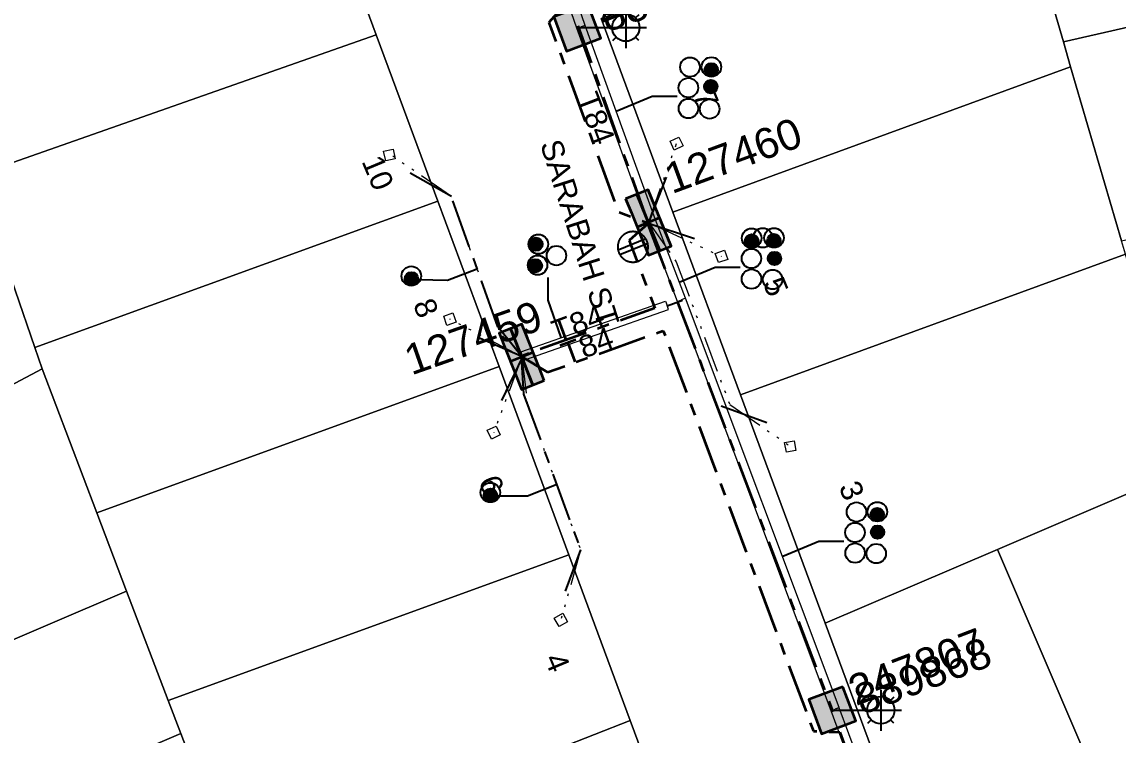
# Model space of a CAD drawing. Header units: metres. Extents: x 308278 to 310511, y 6271134 to 6272874.
# Drawn here: x 309338.6 to 309428.7, y 6272053.2 to 6272111.8 of the extents above; entities that cross this region are included whole.
import ezdxf
from ezdxf.enums import TextEntityAlignment as Align

# ---------------------------------------------------------------- set-up
doc = ezdxf.new("R2010")
doc.units = ezdxf.units.M
doc.set_wipeout_variables(frame=1)
for name, pattern in [('Cable Exist UG', [7, 4, -1, 1, -1]), ('DOT', [6.35, 0, -6.35]), ('PHANTOMX2', [6.6, 3, -0.75, 0.2, -0.75, 0.2, -0.75, 0.2, -0.75])]:
    doc.linetypes.add(name, pattern=pattern)
doc.layers.get('0').update_dxf_attribs({"color": 6})
for name, color, linetype, lineweight in [('_User Miscellaneous1', 30, 'Continuous', 13), ('_User_LV_Exist', 5, 'Continuous', 35), ('_User_SL_Exist', 4, 'Continuous', 35), ('Cadastre Land Parcels_SP_EXT', 118, 'Continuous', 15), ('Cadastre Roads_SP_EXT', 218, 'Continuous', 15), ('Mains_LV_EXT', 163, 'Continuous', 25), ('Mains_LV_SL_EXT', 135, 'Continuous', 25), ('Services_SP_EXT', 42, 'PHANTOMX2', 20)]:
    doc.layers.add(name, color=color, linetype=linetype, lineweight=lineweight)
for name, color, linetype in [('Duct_SP_EXT', 30, 'Continuous'), ('Equip_LV_EXT', 7, 'Continuous'), ('Equip_SP_SL_EXT', 7, 'Continuous'), ('SupportsUG_SP_LV_EXT', 7, 'Continuous'), ('SupportsUG_SP_LV_SL_EXT', 7, 'Continuous'), ('Trench_SP_EXT', 7, 'Continuous')]:
    doc.layers.add(name, color=color, linetype=linetype)
doc.styles.add('COLUMN_LABEL', font='arial.ttf', dxfattribs={"height": 2})
doc.styles.add('iecARIAL', font='arial.ttf', dxfattribs={"height": 2})
doc.styles.add('POLE_LABEL', font='arial.ttf', dxfattribs={"height": 2})
doc.styles.add('SL_LABEL', font='arial.ttf', dxfattribs={"height": 2})
doc.styles.get("Standard").update_dxf_attribs({"font": 'arial.ttf'})

# ---------------------------------------------------------------- blocks, each defined once
blk = doc.blocks.new('COLUMN_EXT')
blk.add_hatch(color=256).paths.add_polyline_path([(1.5, -1.5), (1.5, 1.5), (-1.5, 1.5), (-1.5, -1.5)])
blk.add_lwpolyline([(1.5, 1.5), (-1.5, 1.5), (-1.5, -1.5), (1.5, -1.5)], close=True)
at = {"flags": 9}
for tag, p in [('SUBURB', (-1.813, 1.8)), ('NOTES', (-1.813, 2)), ('STREETNAME', (-1.813, 1.6)), ('LOCATION', (-1.813, 1.4)), ('LEGEND', (-1.813, 1.2)), ('USAGE', (-1.813, 1)), ('STATE', (-1.813, 0.8)), ('COLUMN_TYPE', (-1.813, 0.4)), ('OWNED_BY', (-1.813, 0.6))]:
    blk.add_attdef(tag, text='', height=0.2, rotation=180, dxfattribs=at).set_placement(p, align=Align.MIDDLE_LEFT)
at = {"flags": 1}
blk.add_attdef('Z', (-1.813, 2.351), '', height=0.2, rotation=180, dxfattribs=at)
at = {"flags": 9}
for tag, style, p in [('STRUCTURE_PLANT_NUMBER', 'POLE_LABEL', (-1.813, -0.031)), ('STREET_CODE', 'COLUMN_LABEL', (-1.813, 0.2))]:
    blk.add_attdef(tag, text='', height=0.2, rotation=180, dxfattribs=dict(at, style=style)).set_placement(p, align=Align.MIDDLE_LEFT)
at = {"style": 'COLUMN_LABEL', "width": 0.9, "flags": 8}
blk.add_attdef('ASSET_NUM', text='', height=2, rotation=270, dxfattribs=at).set_placement((2, -4), align=Align.MIDDLE_LEFT)
blk = doc.blocks.new('PILLAR_EXT')
blk.add_hatch(color=256).paths.add_polyline_path([(-2.5, 1), (-2.5, -1), (2.5, -1), (2.5, 1)])
for p, q in [((0, 1), (0, -1)), ((-2.5, 0), (2.5, 0))]:
    blk.add_line(p, q)
at = {"ltscale": 10}
blk.add_line((2.5, 0), (-2.5, 0), dxfattribs=at)
blk.add_lwpolyline([(-2.5, -1), (-1.25, -1), (1.25, -1), (2.5, -1), (2.5, 1), (-2.5, 1)], close=True)
at = {"width": 0.9, "flags": 8}
blk.add_attdef('ASSET_NUM', text='', height=2, rotation=90, dxfattribs=at).set_placement((-2, 4), align=Align.MIDDLE_LEFT)
for tag, p, flags in [('OWNED_BY', (0, -0.2), 9), ('STATE', (0, -0.4), 9), ('SUPPORT_TYPE', (0, -0.6), 9), ('USAGE', (0, -0.8), 9), ('LEGEND', (0, -1), 9), ('STREETNAME', (0, -1.8), 9), ('SUBURB', (0, -2), 1), ('LOCATION', (0, -1.2), 9), ('NOTES', (0, -1.4), 9), ('PARENT', (0, -1.6), 9)]:
    blk.add_attdef(tag, p, '', height=0.2, dxfattribs=dict(flags=flags))
blk = doc.blocks.new('DUCT_EXT')
blk.add_circle((0, 0.8), 0.8)
at = {"flags": 1}
blk.add_attdef('Z', (0, 0), '', height=0.2, dxfattribs=at)
at = {"flags": 9}
for tag, p in [('DUCT_CODE', (0, 0)), ('XSECT_TYPE', (0, -0.2)), ('STATE', (0, -0.6)), ('FB_REFERENCE', (0, -0.4)), ('NOTES', (0, -0.8))]:
    blk.add_attdef(tag, text='', height=0.2, dxfattribs=at).set_placement(p, align=Align.MIDDLE_LEFT)
blk = doc.blocks.new('*U479')
at = {"transparency": 33554687, "flags": 9}
for tag, p in [('LRATECODE', (-7.4, 0)), ('LOUTREACHVOCAB', (-7.2, 0)), ('LOUTREACH', (-7, 0)), ('LANTNUMBER', (-6.6, 0)), ('LNEW', (-6.4, 0)), ('LMASTVOCAB', (-6.2, 0)), ('LMAST', (-6, 0)), ('LLAMPVOCAB', (-5.8, 0)), ('LLAMP', (-5.6, 0)), ('LEXIST', (-5.4, 0)), ('LCHARGE3PERCENT', (-5.2, 0)), ('LCHARGE3', (-5, 0)), ('LCHARGE2PERCENT', (-4.8, 0)), ('LCHARGE2', (-4.6, 0)), ('LCHARGE1PERCENT', (-4.4, 0)), ('LCHARGE1', (-4.2, 0)), ('LCATEGORY', (-4, 0)), ('LBRACKETVOCAB', (-3.8, 0)), ('LBRACKET', (-3.6, 0)), ('LKINGHEIGHT', (-3.4, 0)), ('CREPLACE', (-3.2, 0)), ('CREMOVE', (-3, 0)), ('CNUMBER', (-2.8, 0)), ('CNEW', (-2.6, 0)), ('CEXIST', (-2.4, 0)), ('USAGE', (-2.2, 0)), ('STATE', (-2, 0)), ('OWNED_BY', (-1.8, 0)), ('ORIENTATION', (-1.6, 0)), ('OPERATING_VOLTAGE', (-1.4, 0)), ('NO_PHASES', (-1.2, 0)), ('LANTERN_TYPE', (-1, 0)), ('LANTERN_PURPOSE', (-0.8, 0)), ('CONTROL_TYPE', (-0.6, 0)), ('CONSTRUCTED_VOLTAGE', (-0.4, 0))]:
    blk.add_attdef(tag, text='', height=0.001, rotation=270, dxfattribs=at).set_placement(p, align=Align.MIDDLE_LEFT)
at = {"transparency": 33554687, "style": 'SL_LABEL', "flags": 9}
blk.add_attdef('STREET_CODE', text='', height=0.001, rotation=270, dxfattribs=at).set_placement((0.001, 0), align=Align.MIDDLE_LEFT)
at = {"transparency": 33554687, "flags": 1}
blk.add_attdef('Z', (0, 0), '', height=0.001, rotation=270, dxfattribs=at)
at = {"transparency": 33554687, "width": 0.9}
blk.add_attdef('LNUMBER', text='', height=1, dxfattribs=at).set_placement((7, -1), align=Align.MIDDLE_LEFT)
at = {"transparency": 33554687, "flags": 9}
for tag, p in [('LREMOVE', (0, -7.6)), ('LREPLACE', (0, -7.8)), ('LTYPE', (0, -8)), ('LTYPEVOCAB', (0, -8.2)), ('LEGEND', (0, -8.4)), ('SUBURB', (0, -8.6)), ('STREETNAME', (0, -8.8)), ('LOCATION', (0, -9)), ('NOTES', (0, -9.2)), ('MAINTAINED_BY', (0, -9.863))]:
    blk.add_attdef(tag, text='', height=0.001, dxfattribs=at).set_placement(p, align=Align.MIDDLE_LEFT)
blk.add_attdef('OPERATED_BY', (0, -9.607), '', height=0.001, dxfattribs=at)
at = {"linetype": 'DOT', "transparency": 33554687}
blk.add_wipeout([(5.688, 0), (5.061, -1.061), (4, -1.688), (2.939, -1.061), (2.313, 0), (2.939, 1.061), (4, 1.687), (5.061, 1.061)], dxfattribs=at)
at = {"transparency": 33554687}
for p, q in [((2.939, 1.061), (3.205, 0.795)), ((4, 1.687), (4, 0)), ((5.061, 1.061), (4.795, 0.795)), ((0, 0), (4, 0)), ((2.939, -1.061), (3.205, -0.795)), ((4, 0), (5.688, 0)), ((4, 0), (4, -1.688)), ((5.061, -1.061), (4.795, -0.795))]:
    blk.add_line(p, q, dxfattribs=at)
blk.add_circle((4, 0), 1.125, dxfattribs=at)
blk = doc.blocks.new('CCP_EXT')
at = {"flags": 9}
for tag, p in [('STATE', (0, -1.8)), ('USAGE', (0, -1.2)), ('LEGEND', (0, -1.4)), ('LIFE_SUPPORT', (0, -1.6)), ('NOTES', (0, -2))]:
    blk.add_attdef(tag, text='', height=0.2, dxfattribs=at).set_placement(p, align=Align.MIDDLE_LEFT)
at = {"transparency": 33554687}
blk.add_wipeout([(0, 0.566), (0.566, 0), (0, -0.566), (-0.566, 0)], dxfattribs=at)
blk.add_lwpolyline([(-0.566, 0), (0, 0.566), (0.566, 0), (0, -0.566), (-0.566, 0)])
at = {"flags": 1}
blk.add_attdef('Z', (0, 0), '', height=0.2, dxfattribs=at)
at = {"flags": 9}
for tag, p in [('CCP_TYPE', (0, 0)), ('OPERATING_VOLTAGE', (0, -0.6)), ('ORIENTATION', (0, -0.8)), ('OWNED_BY', (0, -1)), ('CONSTRUCTED_VOLTAGE', (0, -0.2)), ('NO_PHASES', (0, -0.4))]:
    blk.add_attdef(tag, text='', height=0.2, dxfattribs=at).set_placement(p, align=Align.MIDDLE_LEFT)
blk = doc.blocks.new('LV_UG_LINKS_CLOSED_EXT')
at = {"layer": 'Equip_LV_EXT'}
for tag, flags, p in [('ACTUAL_STATUS', 9, (3, -2)), ('OPERATING_VOLTAGE', 9, (3, -2.6)), ('ORIENTATION', 9, (3, -2.8)), ('CONSTRUCTED_VOLTAGE', 9, (3, -2.2)), ('NO_PHASES', 9, (3, -2.4)), ('STATE', 9, (3, -3)), ('SWITCH_TYPE', 9, (3, -3.2)), ('USAGE', 9, (3, -3.4)), ('NOTES', 9, (3, -3.6)), ('TYPE', 9, (3, -4.6)), ('OWNED_BY', 9, (3, -3.8)), ('OPERATED_BY', 9, (3, -4)), ('MAINTAINED_BY', 9, (3, -4.2)), ('NUMBER_OF_PHASES', 9, (3, -4.4)), ('Z', 1, (3, -4.8))]:
    blk.add_attdef(tag, text='', height=0.2, dxfattribs=dict(at, flags=flags)).set_placement(p, align=Align.MIDDLE_LEFT)
at = {"transparency": 33554687}
blk.add_wipeout([(4, 1.25), (3.969, 1.25), (3.939, 1.248), (3.908, 1.247), (3.877, 1.244), (3.847, 1.241), (3.817, 1.236), (3.786, 1.232), (3.756, 1.226), (3.726, 1.22), (3.696, 1.213), (3.667, 1.205), (3.637, 1.196), (3.608, 1.187), (3.579, 1.177), (3.55, 1.166), (3.522, 1.155), (3.493, 1.143), (3.466, 1.13), (3.438, 1.117), (3.411, 1.102), (3.384, 1.088), (3.357, 1.072), (3.331, 1.056), (3.306, 1.039), (3.28, 1.022), (3.255, 1.004), (3.231, 0.985), (3.207, 0.966), (3.184, 0.947), (3.161, 0.926), (3.138, 0.905), (3.116, 0.884), (3.095, 0.862), (3.074, 0.839), (3.053, 0.816), (3.034, 0.793), (3.015, 0.769), (2.996, 0.745), (2.978, 0.72), (2.961, 0.694), (2.944, 0.669), (2.928, 0.643), (2.912, 0.616), (2.898, 0.589), (2.883, 0.562), (2.87, 0.534), (2.857, 0.507), (2.845, 0.478), (2.834, 0.45), (2.823, 0.421), (2.813, 0.392), (2.804, 0.363), (2.795, 0.333), (2.787, 0.304), (2.78, 0.274), (2.774, 0.244), (2.768, 0.214), (2.764, 0.183), (2.759, 0.153), (2.756, 0.123), (2.753, 0.092), (2.752, 0.061), (2.75, 0.031), (2.75, 0), (2.75, -0.031), (2.752, -0.061), (2.753, -0.092), (2.756, -0.123), (2.759, -0.153), (2.764, -0.183), (2.768, -0.214), (2.774, -0.244), (2.78, -0.274), (2.787, -0.304), (2.795, -0.333), (2.804, -0.363), (2.813, -0.392), (2.823, -0.421), (2.834, -0.45), (2.845, -0.478), (2.857, -0.507), (2.87, -0.534), (2.883, -0.562), (2.898, -0.589), (2.912, -0.616), (2.928, -0.643), (2.944, -0.669), (2.961, -0.694), (2.978, -0.72), (2.996, -0.745), (3.015, -0.769), (3.034, -0.793), (3.053, -0.816), (3.074, -0.839), (3.095, -0.862), (3.116, -0.884), (3.138, -0.905), (3.161, -0.926), (3.184, -0.947), (3.207, -0.966), (3.231, -0.985), (3.255, -1.004), (3.28, -1.022), (3.306, -1.039), (3.331, -1.056), (3.357, -1.072), (3.384, -1.088), (3.411, -1.102), (3.438, -1.117), (3.466, -1.13), (3.493, -1.143), (3.522, -1.155), (3.55, -1.166), (3.579, -1.177), (3.608, -1.187), (3.637, -1.196), (3.667, -1.205), (3.696, -1.213), (3.726, -1.22), (3.756, -1.226), (3.786, -1.232), (3.817, -1.236), (3.847, -1.241), (3.877, -1.244), (3.908, -1.247), (3.939, -1.248), (3.969, -1.25), (4, -1.25), (4.031, -1.25), (4.061, -1.248), (4.092, -1.247), (4.123, -1.244), (4.153, -1.241), (4.183, -1.236), (4.214, -1.232), (4.244, -1.226), (4.274, -1.22), (4.304, -1.213), (4.333, -1.205), (4.363, -1.196), (4.392, -1.187), (4.421, -1.177), (4.45, -1.166), (4.478, -1.155), (4.507, -1.143), (4.534, -1.13), (4.562, -1.117), (4.589, -1.102), (4.616, -1.088), (4.643, -1.072), (4.669, -1.056), (4.694, -1.039), (4.72, -1.022), (4.745, -1.004), (4.769, -0.985), (4.793, -0.966), (4.816, -0.947), (4.839, -0.926), (4.862, -0.905), (4.884, -0.884), (4.905, -0.862), (4.926, -0.839), (4.947, -0.816), (4.966, -0.793), (4.985, -0.769), (5.004, -0.745), (5.022, -0.72), (5.039, -0.694), (5.056, -0.669), (5.072, -0.643), (5.088, -0.616), (5.102, -0.589), (5.117, -0.562), (5.13, -0.534), (5.143, -0.507), (5.155, -0.478), (5.166, -0.45), (5.177, -0.421), (5.187, -0.392), (5.196, -0.363), (5.205, -0.333), (5.213, -0.304), (5.22, -0.274), (5.226, -0.244), (5.232, -0.214), (5.236, -0.183), (5.241, -0.153), (5.244, -0.123), (5.247, -0.092), (5.248, -0.061), (5.25, -0.031), (5.25, 0), (5.25, 0.031), (5.248, 0.061), (5.247, 0.092), (5.244, 0.123), (5.241, 0.153), (5.236, 0.183), (5.232, 0.214), (5.226, 0.244), (5.22, 0.274), (5.213, 0.304), (5.205, 0.333), (5.196, 0.363), (5.187, 0.392), (5.177, 0.421), (5.166, 0.45), (5.155, 0.478), (5.143, 0.507), (5.13, 0.534), (5.117, 0.562), (5.102, 0.589), (5.088, 0.616), (5.072, 0.643), (5.056, 0.669), (5.039, 0.694), (5.022, 0.72), (5.004, 0.745), (4.985, 0.769), (4.966, 0.793), (4.947, 0.816), (4.926, 0.839), (4.905, 0.862), (4.884, 0.884), (4.862, 0.905), (4.839, 0.926), (4.816, 0.947), (4.793, 0.966), (4.769, 0.985), (4.745, 1.004), (4.72, 1.022), (4.694, 1.039), (4.669, 1.056), (4.643, 1.072), (4.616, 1.088), (4.589, 1.102), (4.562, 1.117), (4.534, 1.13), (4.507, 1.143), (4.478, 1.155), (4.45, 1.166), (4.421, 1.177), (4.392, 1.187), (4.363, 1.196), (4.333, 1.205), (4.304, 1.213), (4.274, 1.22), (4.244, 1.226), (4.214, 1.232), (4.183, 1.236), (4.153, 1.241), (4.123, 1.244), (4.092, 1.247), (4.061, 1.248), (4.031, 1.25)], dxfattribs=at).dxf.layer = 'Equip_LV_EXT'
at = {"layer": 'Equip_LV_EXT'}
for p, q in [((3.792, 1.232), (3.792, -1.232)), ((4.208, 1.232), (4.208, -1.232))]:
    blk.add_line(p, q, dxfattribs=at)
at = {"layer": 'Equip_LV_EXT', "flags": 128}
blk.add_lwpolyline([(4, 1.25), (3.969, 1.25), (3.939, 1.248), (3.908, 1.247), (3.877, 1.244), (3.847, 1.241), (3.817, 1.236), (3.786, 1.232), (3.756, 1.226), (3.726, 1.22), (3.696, 1.213), (3.667, 1.205), (3.637, 1.196), (3.608, 1.187), (3.579, 1.177), (3.55, 1.166), (3.522, 1.155), (3.493, 1.143), (3.466, 1.13), (3.438, 1.117), (3.411, 1.102), (3.384, 1.088), (3.357, 1.072), (3.331, 1.056), (3.306, 1.039), (3.28, 1.022), (3.255, 1.004), (3.231, 0.985), (3.207, 0.966), (3.184, 0.947), (3.161, 0.926), (3.138, 0.905), (3.116, 0.884), (3.095, 0.862), (3.074, 0.839), (3.053, 0.816), (3.034, 0.793), (3.015, 0.769), (2.996, 0.745), (2.978, 0.72), (2.961, 0.694), (2.944, 0.669), (2.928, 0.643), (2.912, 0.616), (2.898, 0.589), (2.883, 0.562), (2.87, 0.534), (2.857, 0.507), (2.845, 0.478), (2.834, 0.45), (2.823, 0.421), (2.813, 0.392), (2.804, 0.363), (2.795, 0.333), (2.787, 0.304), (2.78, 0.274), (2.774, 0.244), (2.768, 0.214), (2.764, 0.183), (2.759, 0.153), (2.756, 0.123), (2.753, 0.092), (2.752, 0.061), (2.75, 0.031), (2.75, 0), (2.75, -0.031), (2.752, -0.061), (2.753, -0.092), (2.756, -0.123), (2.759, -0.153), (2.764, -0.183), (2.768, -0.214), (2.774, -0.244), (2.78, -0.274), (2.787, -0.304), (2.795, -0.333), (2.804, -0.363), (2.813, -0.392), (2.823, -0.421), (2.834, -0.45), (2.845, -0.478), (2.857, -0.507), (2.87, -0.534), (2.883, -0.562), (2.898, -0.589), (2.912, -0.616), (2.928, -0.643), (2.944, -0.669), (2.961, -0.694), (2.978, -0.72), (2.996, -0.745), (3.015, -0.769), (3.034, -0.793), (3.053, -0.816), (3.074, -0.839), (3.095, -0.862), (3.116, -0.884), (3.138, -0.905), (3.161, -0.926), (3.184, -0.947), (3.207, -0.966), (3.231, -0.985), (3.255, -1.004), (3.28, -1.022), (3.306, -1.039), (3.331, -1.056), (3.357, -1.072), (3.384, -1.088), (3.411, -1.102), (3.438, -1.117), (3.466, -1.13), (3.493, -1.143), (3.522, -1.155), (3.55, -1.166), (3.579, -1.177), (3.608, -1.187), (3.637, -1.196), (3.667, -1.205), (3.696, -1.213), (3.726, -1.22), (3.756, -1.226), (3.786, -1.232), (3.817, -1.236), (3.847, -1.241), (3.877, -1.244), (3.908, -1.247), (3.939, -1.248), (3.969, -1.25), (4, -1.25), (4.031, -1.25), (4.061, -1.248), (4.092, -1.247), (4.123, -1.244), (4.153, -1.241), (4.183, -1.236), (4.214, -1.232), (4.244, -1.226), (4.274, -1.22), (4.304, -1.213), (4.333, -1.205), (4.363, -1.196), (4.392, -1.187), (4.421, -1.177), (4.45, -1.166), (4.478, -1.155), (4.507, -1.143), (4.534, -1.13), (4.562, -1.117), (4.589, -1.102), (4.616, -1.088), (4.643, -1.072), (4.669, -1.056), (4.694, -1.039), (4.72, -1.022), (4.745, -1.004), (4.769, -0.985), (4.793, -0.966), (4.816, -0.947), (4.839, -0.926), (4.862, -0.905), (4.884, -0.884), (4.905, -0.862), (4.926, -0.839), (4.947, -0.816), (4.966, -0.793), (4.985, -0.769), (5.004, -0.745), (5.022, -0.72), (5.039, -0.694), (5.056, -0.669), (5.072, -0.643), (5.088, -0.616), (5.102, -0.589), (5.117, -0.562), (5.13, -0.534), (5.143, -0.507), (5.155, -0.478), (5.166, -0.45), (5.177, -0.421), (5.187, -0.392), (5.196, -0.363), (5.205, -0.333), (5.213, -0.304), (5.22, -0.274), (5.226, -0.244), (5.232, -0.214), (5.236, -0.183), (5.241, -0.153), (5.244, -0.123), (5.247, -0.092), (5.248, -0.061), (5.25, -0.031), (5.25, 0), (5.25, 0.031), (5.248, 0.061), (5.247, 0.092), (5.244, 0.123), (5.241, 0.153), (5.236, 0.183), (5.232, 0.214), (5.226, 0.244), (5.22, 0.274), (5.213, 0.304), (5.205, 0.333), (5.196, 0.363), (5.187, 0.392), (5.177, 0.421), (5.166, 0.45), (5.155, 0.478), (5.143, 0.507), (5.13, 0.534), (5.117, 0.562), (5.102, 0.589), (5.088, 0.616), (5.072, 0.643), (5.056, 0.669), (5.039, 0.694), (5.022, 0.72), (5.004, 0.745), (4.985, 0.769), (4.966, 0.793), (4.947, 0.816), (4.926, 0.839), (4.905, 0.862), (4.884, 0.884), (4.862, 0.905), (4.839, 0.926), (4.816, 0.947), (4.793, 0.966), (4.769, 0.985), (4.745, 1.004), (4.72, 1.022), (4.694, 1.039), (4.669, 1.056), (4.643, 1.072), (4.616, 1.088), (4.589, 1.102), (4.562, 1.117), (4.534, 1.13), (4.507, 1.143), (4.478, 1.155), (4.45, 1.166), (4.421, 1.177), (4.392, 1.187), (4.363, 1.196), (4.333, 1.205), (4.304, 1.213), (4.274, 1.22), (4.244, 1.226), (4.214, 1.232), (4.183, 1.236), (4.153, 1.241), (4.123, 1.244), (4.092, 1.247), (4.061, 1.248), (4.031, 1.25)], close=True, dxfattribs=at)
blk = doc.blocks.new('CABLE_LARGE_EXT')
h = blk.add_hatch(color=256)
edge = h.paths.add_edge_path()
edge.add_arc((0, 0.55), 0.55, 0, 360)
blk.add_circle((0, 0.55), 0.55)
at = {"flags": 1}
blk.add_attdef('Z', (0, 0), '', height=0.2, dxfattribs=at)
at = {"flags": 9}
for tag, p in [('COND_CODE', (0, 0)), ('XSECT_SIZE', (0, -0.6)), ('STATE', (0, -0.4)), ('FB_REFERENCE', (0, -0.2)), ('NOTES', (0, -0.8))]:
    blk.add_attdef(tag, text='', height=0.2, dxfattribs=at).set_placement(p, align=Align.MIDDLE_LEFT)

msp = doc.modelspace()

# ---------------------------------------------------------------- linework, layer by layer
at = {"layer": '_User Miscellaneous1'}
for p, q in [((309390.643, 6272095.507), (309390.306, 6272095.378)), ((309390.645, 6272095.501), (309390.306, 6272095.378)), ((309393.11, 6272089.065), (309392.774, 6272088.936)), ((309393.111, 6272089.063), (309392.774, 6272088.936)), ((309379.57, 6272084.654), (309391.467, 6272088.812)), ((309379.808, 6272083.975), (309391.705, 6272088.133)), ((309391.467, 6272088.812), (309391.586, 6272088.473)), ((309391.705, 6272088.133), (309391.586, 6272088.473)), ((309392.437, 6272088.807), (309392.774, 6272088.936)), ((309392.437, 6272088.81), (309392.774, 6272088.936)), ((309379.57, 6272084.654), (309379.689, 6272084.314)), ((309379.808, 6272083.975), (309379.689, 6272084.314))]:
    msp.add_line(p, q, dxfattribs=at)
at = {"layer": 'Cadastre Land Parcels_SP_EXT', "linetype": 'Continuous'}
for points in [[(309458.337, 6272117.945), (309455.032, 6272132.575), (309419.948, 6272124.542), (309424.162, 6272110.119), (309458.337, 6272117.945)], [(309340.215, 6272083.253), (309339.61, 6272085.004), (309334.735, 6272099.138), (309329.354, 6272114.737), (309324.607, 6272128.496), (309310.075, 6272123.077), (309295.092, 6272117.488), (309281.91, 6272112.573), (309306.385, 6272070.573), (309308.153, 6272066.257), (309340.215, 6272083.253)], [(309367.679, 6272110.709), (309365.673, 6272116.12), (309365.262, 6272117.24), (309364.858, 6272118.361), (309364.46, 6272119.486), (309364.069, 6272120.612), (309363.685, 6272121.741), (309363.307, 6272122.872), (309362.936, 6272124.006), (309362.572, 6272125.141), (309362.215, 6272126.279), (309329.354, 6272114.737), (309334.735, 6272099.138), (309367.679, 6272110.709)], [(309424.759, 6272108.074), (309424.161, 6272110.119), (309419.948, 6272124.542), (309386.168, 6272112.046), (309392.069, 6272096.123), (309424.759, 6272108.074)], [(309462.083, 6272101.362), (309458.337, 6272117.945), (309424.162, 6272110.119), (309424.759, 6272108.074), (309428.938, 6272093.771), (309462.083, 6272101.362)], [(309372.743, 6272097.046), (309369.652, 6272105.394), (309367.679, 6272110.709), (309334.735, 6272099.138), (309339.61, 6272085.004), (309372.743, 6272097.046)], [(309429.256, 6272092.682), (309428.938, 6272093.771), (309424.759, 6272108.074), (309392.069, 6272096.123), (309397.63, 6272081.12), (309429.256, 6272092.682)], [(309377.783, 6272083.449), (309372.743, 6272097.046), (309339.61, 6272085.004), (309340.215, 6272083.253), (309344.719, 6272071.432), (309377.783, 6272083.449)], [(309418.759, 6272068.432), (309432.55, 6272074.33), (309434.388, 6272075.116), (309429.256, 6272092.682), (309397.63, 6272081.12), (309404.581, 6272062.366), (309418.759, 6272068.432)], [(309347.169, 6272065.001), (309344.719, 6272071.432), (309340.215, 6272083.253), (309308.153, 6272066.257), (309314.413, 6272050.99), (309347.169, 6272065.001)], [(309383.518, 6272067.978), (309377.783, 6272083.449), (309344.719, 6272071.432), (309347.169, 6272065.001), (309350.595, 6272056.013), (309383.518, 6272067.978)], [(309446.315, 6272042.15), (309432.55, 6272074.33), (309418.759, 6272068.432), (309432.523, 6272036.251), (309446.315, 6272042.15)], [(309432.523, 6272036.251), (309418.759, 6272068.432), (309404.581, 6272062.366), (309415.37, 6272033.259), (309420.438, 6272031.082), (309432.523, 6272036.251)], [(309370.975, 6272047.474), (309388.558, 6272054.382), (309383.518, 6272067.978), (309350.595, 6272056.013), (309351.624, 6272053.311), (309356.078, 6272041.621), (309370.975, 6272047.474)], [(309351.624, 6272053.311), (309350.595, 6272056.013), (309347.169, 6272065.001), (309314.413, 6272050.99), (309319.155, 6272039.423), (309351.624, 6272053.311)], [(309396.696, 6272020.927), (309398.984, 6272026.251), (309388.558, 6272054.382), (309370.975, 6272047.474), (309384.552, 6272015.732), (309396.696, 6272020.927)], [(309341.366, 6272035.328), (309356.078, 6272041.621), (309351.624, 6272053.311), (309319.155, 6272039.423), (309323.897, 6272027.856), (309341.366, 6272035.328)]]:
    msp.add_lwpolyline(points, close=True, dxfattribs=at)
at = {"layer": 'Duct_SP_EXT'}
for points in [[(309392.411, 6272105.635), (309390.371, 6272105.628), (309387.405, 6272104.419)], [(309371.125, 6272090.599), (309373.542, 6272090.553), (309375.891, 6272091.467)], [(309397.595, 6272091.604), (309395.553, 6272091.585), (309392.58, 6272090.364)], [(309381.796, 6272090.78), (309381.779, 6272088.9), (309382.867, 6272085.851)], [(309377.64, 6272072.832), (309380.104, 6272072.835), (309382.466, 6272073.765)], [(309406.108, 6272069.091), (309404.073, 6272069.075), (309401.107, 6272067.855)]]:
    msp.add_lwpolyline(points, dxfattribs=at)
at = {"layer": 'Trench_SP_EXT', "linetype": 'Cable Exist UG'}
for points in [[(309390.092, 6272095.291), (309391.86, 6272099.857)], [(309390.039, 6272095.244), (309394.647, 6272093.706)], [(309391.586, 6272088.446), (309392.843, 6272088.913)], [(309379.716, 6272084.261), (309375.599, 6272086.036)], [(309379.716, 6272084.261), (309377.749, 6272080.184)], [(309379.608, 6272084.287), (309379.799, 6272081.179), (309379.799, 6272081.179), (309384.478, 6272068.393), (309383.219, 6272065.008)], [(309396.02, 6272080.216), (309400.125, 6272078.738)]]:
    msp.add_lwpolyline(points, dxfattribs=at)

# ---------------------------------------------------------------- block references
at = {"layer": 'Duct_SP_EXT'}
for name, p in [('DUCT_EXT', (309393.467, 6272107.257)), ('DUCT_EXT', (309395.229, 6272107.266)), ('CABLE_LARGE_EXT', (309395.222, 6272107.286)), ('DUCT_EXT', (309393.34, 6272105.562)), ('CABLE_LARGE_EXT', (309395.178, 6272105.9)), ('DUCT_EXT', (309393.342, 6272103.855)), ('DUCT_EXT', (309395.084, 6272103.814)), ('DUCT_EXT', (309398.537, 6272093.202)), ('DUCT_EXT', (309399.453, 6272093.231)), ('DUCT_EXT', (309400.375, 6272093.225)), ('CABLE_LARGE_EXT', (309398.539, 6272093.228)), ('CABLE_LARGE_EXT', (309400.369, 6272093.245)), ('DUCT_EXT', (309398.52, 6272091.532)), ('CABLE_LARGE_EXT', (309400.415, 6272091.79)), ('DUCT_EXT', (309370.564, 6272090.092)), ('CABLE_LARGE_EXT', (309370.577, 6272090.119)), ('DUCT_EXT', (309398.529, 6272089.843)), ('DUCT_EXT', (309400.266, 6272089.804)), ('DUCT_EXT', (309377.059, 6272072.307)), ('CABLE_LARGE_EXT', (309377.072, 6272072.334)), ('DUCT_EXT', (309407.156, 6272070.702)), ('DUCT_EXT', (309408.87, 6272070.721)), ('CABLE_LARGE_EXT', (309408.863, 6272070.741)), ('DUCT_EXT', (309407.029, 6272069.022)), ('CABLE_LARGE_EXT', (309408.885, 6272069.301)), ('DUCT_EXT', (309407.042, 6272067.329)), ('DUCT_EXT', (309408.779, 6272067.287))]:
    msp.add_blockref(name, p, dxfattribs=at)
for name, p, rotation in [('DUCT_EXT', (309380.21, 6272093.509), 270.016936268001), ('CABLE_LARGE_EXT', (309380.256, 6272093.502), 269.9999999999998), ('DUCT_EXT', (309381.692, 6272092.565), 270.016936268001), ('DUCT_EXT', (309380.143, 6272091.784), 270.016936268001), ('CABLE_LARGE_EXT', (309380.209, 6272091.732), 269.9999999999998)]:
    msp.add_blockref(name, p, dxfattribs=dict(at, rotation=rotation))
at = {"layer": 'SupportsUG_SP_LV_EXT'}
ref = msp.add_blockref('PILLAR_EXT', (309390.05, 6272095.286), dxfattribs=dict(at, rotation=292.0776861364201))
ref.add_attrib('ASSET_NUM', '127460', dxfattribs={"layer": '0', "height": 2.5, "rotation": 20.22119, "style": 'iecARIAL'}).set_placement((309391.55, 6272098.786), align=Align.MIDDLE_LEFT)
ref = msp.add_blockref('PILLAR_EXT', (309379.643, 6272084.254), dxfattribs=dict(at, rotation=111.6601843457619))
ref.add_attrib('ASSET_NUM', '127459', dxfattribs={"layer": '0', "height": 2.5, "rotation": 19.37516, "style": 'iecARIAL'}).set_placement((309381.143, 6272087.754), align=Align.MIDDLE_RIGHT)
at = {"layer": 'SupportsUG_SP_LV_SL_EXT'}
ref = msp.add_blockref('COLUMN_EXT', (309384.203, 6272111.299), dxfattribs=dict(at, rotation=20.58931557998001))
ref.add_attrib('ASSET_NUM', '889869', dxfattribs={"layer": '0', "height": 2.5, "rotation": 20.11423, "style": 'COLUMN_LABEL'}).set_placement((309386.203, 6272112.049), align=Align.MIDDLE_LEFT)
ref = msp.add_blockref('COLUMN_EXT', (309405.159, 6272055.215), dxfattribs=dict(at, rotation=20.44858240878172))
ref.add_attrib('ASSET_NUM', '889868', dxfattribs={"layer": '0', "height": 2.5, "rotation": 20.94292, "style": 'COLUMN_LABEL'}).set_placement((309407.159, 6272055.965), align=Align.MIDDLE_LEFT)

# ---------------------------------------------------------------- texts
at = {"layer": 'Cadastre Land Parcels_SP_EXT'}
for s, rotation, p in [('7', 292.65935, (309393.7, 6272105.797)), ('10', 292.65935, (309366.455, 6272100.323)), ('5', 292.42209, (309399.433, 6272090.325)), ('8', 292.42209, (309370.673, 6272088.57)), ('6', 292.65935, (309376.056, 6272074.047)), ('3', 292.8958, (309405.667, 6272073.565)), ('4', 292.75864, (309381.465, 6272059.456))]:
    msp.add_text(s, height=1.8, rotation=rotation, dxfattribs=at).set_placement(p)
at = {"layer": 'Cadastre Roads_SP_EXT'}
msp.add_text('SARABAH ST', height=1.8, rotation=287.70562, dxfattribs=at).set_placement((309381.134, 6272101.748))
at = {"layer": 'Mains_LV_EXT'}
for rotation, p in [(290.90324, (309384.13, 6272105.558)), (20.3079, (309382.543, 6272085.427)), (20.42974, (309383.312, 6272083.565))]:
    msp.add_text('T84', height=1.8, rotation=rotation, dxfattribs=at).set_placement(p)

# ---------------------------------------------------------------- next in the draw order: block references
at = {"layer": 'Equip_SP_SL_EXT'}
ref = msp.add_blockref('*U479', (309384.203, 6272111.299), dxfattribs=at)
ref.add_attrib('ASSET_NUM', '247808', dxfattribs={"layer": '0', "height": 2.5, "rotation": 21.05403, "style": 'iecARIAL'}).set_placement((309385.703, 6272112.799), align=Align.MIDDLE_LEFT)
ref = msp.add_blockref('*U479', (309405.159, 6272055.215), dxfattribs=at)
ref.add_attrib('ASSET_NUM', '247807', dxfattribs={"layer": '0', "height": 2.5, "rotation": 20.94292, "style": 'iecARIAL'}).set_placement((309406.659, 6272056.715), align=Align.MIDDLE_LEFT)
at = {"layer": 'Services_SP_EXT'}
for p, rotation in [((309392.368, 6272101.775), 250.0776862257247), ((309368.771, 6272100.835), 327.5829624387974), ((309396.062, 6272092.505), 154.0776861836745), ((309373.736, 6272087.346), 333.6601840314076), ((309377.345, 6272078.03), 69.66018412981943), ((309401.715, 6272076.892), 145.1455441587538), ((309382.859, 6272062.634), 74.57783858592079)]:
    msp.add_blockref('CCP_EXT', p, dxfattribs=dict(at, rotation=rotation))

# ---------------------------------------------------------------- next in the draw order: linework, layer by layer
at = {"layer": '_User Miscellaneous1'}
for p, q in [((309384.859, 6272111.484), (309383.246, 6272116.096)), ((309384.18, 6272111.246), (309382.569, 6272115.851)), ((309384.18, 6272111.246), (309384.519, 6272111.365)), ((309384.181, 6272111.242), (309384.519, 6272111.365)), ((309384.858, 6272111.487), (309384.519, 6272111.365)), ((309384.859, 6272111.484), (309384.519, 6272111.365)), ((309390.645, 6272095.501), (309384.858, 6272111.487)), ((309405.739, 6272055.427), (309393.111, 6272089.063)), ((309405.065, 6272055.174), (309392.437, 6272088.81)), ((309405.064, 6272055.176), (309405.402, 6272055.301)), ((309413.726, 6272031.595), (309405.064, 6272055.176)), ((309405.065, 6272055.174), (309405.402, 6272055.301)), ((309405.739, 6272055.427), (309405.402, 6272055.301)), ((309405.739, 6272055.425), (309405.402, 6272055.301)), ((309414.294, 6272032.136), (309405.739, 6272055.425))]:
    msp.add_line(p, q, dxfattribs=at)
at = {"layer": '_User_LV_Exist', "linetype": 'Cable Exist UG', "flags": 128}
msp.add_lwpolyline([(309379.624, 6272084.273), (309381.764, 6272082.984), (309381.764, 6272082.984), (309391.251, 6272086.39), (309391.296, 6272086.329), (309391.296, 6272086.329), (309403.61, 6272053.499), (309405.789, 6272053.403), (309405.789, 6272053.403), (309413.784, 6272031.639), (309419.694, 6272029.13), (309421.169, 6272029.152)], dxfattribs=at)
at = {"layer": 'Cadastre Roads_SP_EXT', "linetype": 'Continuous'}
msp.add_lwpolyline([(309365.673, 6272116.12), (309367.679, 6272110.709), (309369.652, 6272105.394), (309372.743, 6272097.046), (309377.783, 6272083.449), (309383.518, 6272067.978), (309388.558, 6272054.382), (309398.984, 6272026.251), (309415.37, 6272033.259), (309415.37, 6272033.259), (309404.581, 6272062.366), (309397.63, 6272081.12), (309392.069, 6272096.123), (309386.168, 6272112.046)], dxfattribs=at)
at = {"layer": 'Services_SP_EXT'}
for points in [[(309379.643, 6272084.254), (309377.669, 6272086.779), (309377.669, 6272086.779), (309373.859, 6272097.417), (309368.812, 6272100.905)], [(309379.643, 6272084.254), (309373.736, 6272087.346)], [(309379.643, 6272084.254), (309377.345, 6272078.03)], [(309379.643, 6272084.254), (309380.129, 6272080.278), (309380.129, 6272080.278), (309384.478, 6272068.393), (309382.837, 6272062.561)]]:
    msp.add_lwpolyline(points, dxfattribs=at)
at = {"layer": 'Trench_SP_EXT', "linetype": 'Cable Exist UG'}
msp.add_lwpolyline([(309379.662, 6272084.287), (309377.691, 6272086.72), (309377.691, 6272086.72), (309373.859, 6272097.417), (309370.485, 6272099.349)], dxfattribs=at)

# ---------------------------------------------------------------- next in the draw order: block references
at = {"layer": '_User_LV_Exist'}
ref = msp.add_blockref('PILLAR_EXT', (309379.643, 6272084.254), dxfattribs=dict(at, rotation=111.6601843457619))
ref.add_attrib('ASSET_NUM', '127459', dxfattribs={"layer": '0', "height": 2.5, "rotation": 19.37516, "style": 'iecARIAL'}).set_placement((309381.143, 6272087.754), align=Align.MIDDLE_RIGHT)
at = {"layer": '_User_SL_Exist'}
ref = msp.add_blockref('COLUMN_EXT', (309384.203, 6272111.299), dxfattribs=dict(at, rotation=20.58931557998001))
ref.add_attrib('ASSET_NUM', '889869', dxfattribs={"layer": '0', "height": 2.5, "rotation": 20.11423, "style": 'COLUMN_LABEL'}).set_placement((309386.203, 6272112.049), align=Align.MIDDLE_LEFT)
ref = msp.add_blockref('COLUMN_EXT', (309405.159, 6272055.215), dxfattribs=dict(at, rotation=20.44858240878172))
ref.add_attrib('ASSET_NUM', '889868', dxfattribs={"layer": '0', "height": 2.5, "rotation": 20.94292, "style": 'COLUMN_LABEL'}).set_placement((309407.159, 6272055.965), align=Align.MIDDLE_LEFT)

# ---------------------------------------------------------------- next in the draw order: block references
at = {"layer": 'Equip_LV_EXT', "rotation": 292.0776861673254}
msp.add_blockref('LV_UG_LINKS_CLOSED_EXT', (309387.277, 6272096.992), dxfattribs=at)

# ---------------------------------------------------------------- next in the draw order: linework, layer by layer
at = {"layer": '_User Miscellaneous1'}
for p, q in [((309389.968, 6272095.256), (309384.181, 6272111.242)), ((309389.968, 6272095.256), (309390.306, 6272095.378)), ((309389.97, 6272095.25), (309390.306, 6272095.378)), ((309393.11, 6272089.065), (309390.643, 6272095.507)), ((309392.437, 6272088.807), (309389.97, 6272095.25))]:
    msp.add_line(p, q, dxfattribs=at)
at = {"layer": '_User_LV_Exist', "linetype": 'Cable Exist UG', "flags": 128}
for points in [[(309383.426, 6272125.467), (309380.141, 6272122.56), (309380.141, 6272122.56), (309380.492, 6272121.607), (309382.625, 6272115.866), (309383.372, 6272113.419), (309381.882, 6272111.725), (309381.882, 6272111.725), (309387.578, 6272096.156), (309390.092, 6272095.218)], [(309390.001, 6272095.182), (309388.462, 6272093.796), (309388.462, 6272093.796), (309390.571, 6272088.248), (309379.697, 6272084.346)]]:
    msp.add_lwpolyline(points, dxfattribs=at)
at = {"layer": '_User_SL_Exist', "linetype": 'Cable Exist UG', "flags": 128}
for points in [[(309390.056, 6272095.217), (309384.286, 6272111.434)], [(309389.983, 6272095.218), (309405.209, 6272055.089)]]:
    msp.add_lwpolyline(points, dxfattribs=at)
at = {"layer": 'Mains_LV_SL_EXT', "linetype": 'Cable Exist UG'}
for points in [[(309390.056, 6272095.217), (309384.286, 6272111.434)], [(309389.983, 6272095.218), (309405.209, 6272055.089)]]:
    msp.add_lwpolyline(points, dxfattribs=at)
at = {"layer": 'Services_SP_EXT'}
for points in [[(309390.05, 6272095.286), (309392.368, 6272101.775)], [(309390.092, 6272095.291), (309392.337, 6272092.052), (309392.337, 6272092.052), (309396.735, 6272080.34), (309401.71, 6272076.911)], [(309390.05, 6272095.286), (309396.062, 6272092.505)]]:
    msp.add_lwpolyline(points, dxfattribs=at)

# ---------------------------------------------------------------- next in the draw order: block references
at = {"layer": '_User_LV_Exist'}
ref = msp.add_blockref('PILLAR_EXT', (309390.05, 6272095.286), dxfattribs=dict(at, rotation=292.0776861364201))
ref.add_attrib('ASSET_NUM', '127460', dxfattribs={"layer": '0', "height": 2.5, "rotation": 20.22119, "style": 'iecARIAL'}).set_placement((309391.55, 6272098.786), align=Align.MIDDLE_LEFT)

doc.saveas('drawing.dxf')
